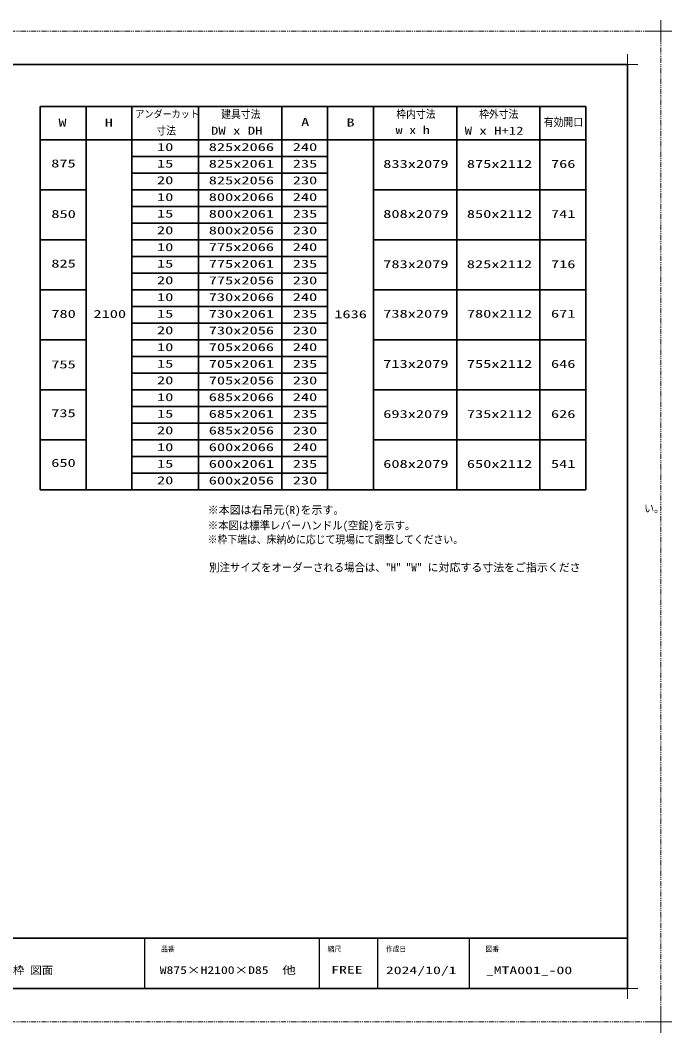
# Model space of a CAD drawing. Units: millimetres, scale not verified. Extents: x -1306 to 1306, y -607 to 607.
# Drawn here: x -382 to 400, y -607 to 607 of the extents above; entities that cross this region are included whole.
import ezdxf
from ezdxf.enums import TextEntityAlignment as Align

# ---------------------------------------------------------------- set-up
doc = ezdxf.new("R2010")
doc.units = ezdxf.units.MM
doc.header["$LTSCALE"] = 5
doc.linetypes.add('USER1', pattern=[2.5, 1.25, -0.25, 0.25, -0.25, 0.25, -0.25])
for name, color, linetype, lineweight in [('0-1_線(黄)', 2, 'Continuous', 15), ('0-3_陰線', 4, 'USER1', 9), ('0-D_線(白)', 7, 'Continuous', 30), ('1-5_0', 3, 'Continuous', 25), ('1-6_DEFPOINTS', 7, 'Continuous', 5), ('1-7_図面枠', 7, 'Continuous', 35), ('1-8_一般', 7, 'Continuous', 5)]:
    doc.layers.add(name, color=color, linetype=linetype, lineweight=lineweight)
doc.styles.add('ＭＳ ゴシック', font='')
doc.styles.get('ＭＳ ゴシック').set_extended_font_data('MS Gothic')

# ---------------------------------------------------------------- blocks, each defined once
blk = doc.blocks.new('グループ-13-1')
at = {"layer": '1-8_一般'}
for p, q in [((62041.6, -14029.5), (62041.6, -13365.5)), ((61709.6, -13697.5), (62373.6, -13697.5))]:
    blk.add_line(p, q, dxfattribs=at)

msp = doc.modelspace()

# ---------------------------------------------------------------- linework, layer by layer
at = {"layer": '0-3_陰線'}
for p, q in [((387.036, 594), (-1292.964, 594)), ((387.036, -594), (387.036, 594)), ((387.036, -594), (-1292.964, -594))]:
    msp.add_line(p, q, dxfattribs=at)
at = {"layer": '0-D_線(白)'}
for p, q in [((-357.964, 504), (-357.964, 44)), ((-357.964, 504), (297.036, 504)), ((-302.964, 504), (-302.964, 44)), ((-247.964, 504), (-247.964, 44)), ((-167.964, 504), (-167.964, 44)), ((-67.964, 504), (-67.964, 44)), ((-12.964, 504), (-12.964, 44)), ((42.036, 504), (42.036, 44)), ((142.036, 504), (142.036, 44)), ((242.036, 504), (242.036, 44)), ((297.036, 504), (297.036, 44)), ((-357.964, 464), (297.036, 464)), ((-247.964, 444), (-12.964, 444)), ((-247.964, 424), (-12.964, 424)), ((-357.964, 404), (-302.964, 404)), ((-247.964, 404), (-12.964, 404)), ((42.036, 404), (297.036, 404)), ((-247.964, 384), (-12.964, 384)), ((-247.964, 364), (-12.964, 364)), ((-357.964, 344), (-302.964, 344)), ((-247.964, 344), (-12.964, 344)), ((42.036, 344), (297.036, 344)), ((-247.964, 324), (-12.964, 324)), ((-247.964, 304), (-12.964, 304)), ((-357.964, 284), (-302.964, 284)), ((-247.964, 284), (-12.964, 284)), ((42.036, 284), (297.036, 284)), ((-247.964, 264), (-12.964, 264)), ((-247.964, 244), (-12.964, 244)), ((-357.964, 224), (-302.964, 224)), ((-247.964, 224), (-12.964, 224)), ((42.036, 224), (297.036, 224)), ((-247.964, 204), (-12.964, 204)), ((-247.964, 184), (-12.964, 184)), ((-357.964, 164), (-302.964, 164)), ((-247.964, 164), (-12.964, 164)), ((42.036, 164), (297.036, 164)), ((-247.964, 144), (-12.964, 144)), ((-247.964, 124), (-12.964, 124)), ((-357.964, 104), (-302.964, 104)), ((-247.964, 104), (-12.964, 104)), ((42.036, 104), (297.036, 104)), ((-247.964, 84), (-12.964, 84)), ((-247.964, 64), (-12.964, 64)), ((-357.964, 44), (297.036, 44))]:
    msp.add_line(p, q, dxfattribs=at)
at = {"layer": '1-5_0', "color": 7}
for p, q in [((-232.964, -494), (-232.964, -554)), ((-22.964, -494), (-22.964, -554)), ((47.036, -494), (47.036, -554)), ((157.036, -494), (157.036, -554))]:
    msp.add_line(p, q, dxfattribs=at)
at = {"layer": '1-6_DEFPOINTS'}
for p, q in [((347.036, 541.55), (347.036, 566.45)), ((334.586, 554), (359.486, 554)), ((347.036, -566.45), (347.036, -541.55)), ((334.586, -554), (359.486, -554))]:
    msp.add_line(p, q, dxfattribs=at)
at = {"layer": '1-7_図面枠'}
msp.add_line((-1252.964, -494), (347.036, -494), dxfattribs=at)
msp.add_lwpolyline([(-1252.964, -554), (347.036, -554), (347.036, 554), (-1252.964, 554)], close=True, dxfattribs=at)

# ---------------------------------------------------------------- block references
at = {"layer": '0-3_陰線', "xscale": 0.04, "yscale": 0.04}
for p in [(-2094.629, 1141.9), (-2094.629, -46.1)]:
    msp.add_blockref('グループ-13-1', p, dxfattribs=at)

# ---------------------------------------------------------------- texts
at = {"layer": '0-1_線(黄)', "style": 'ＭＳ ゴシック'}
for s, height, width, p in [('アンダーカット', 8.659, 0.9, (-243.853, 487.895)), ('建具寸法', 9.604, 0.9, (-140.772, 486.927)), ('枠内寸法', 9.604, 0.9, (69.562, 487.002)), ('枠外寸法', 9.604, 0.9, (168.954, 487.002)), ('W', 9.604, 1.5, (-336.183, 476.91)), ('H', 9.604, 1.5, (-280.645, 476.91)), ('A', 9.604, 1.5, (-44.761, 477.51)), ('B', 9.604, 1.5, (9.681, 476.94)), ('有効開口', 9.604, 0.9, (246.675, 477.449)), ('寸法', 9.604, 0.9, (-218.533, 467.19)), ('DW x DH', 9.621, 1.35, (-152.982, 467.122)), ('w x h', 9.621, 1.25, (68.747, 467.877)), ('W x H+12', 9.621, 1.35, (151.616, 467.122)), ('10', 9.604, 1.5, (-217.802, 447.491)), ('825x2066', 9.604, 1.5, (-155.685, 447.491)), ('240', 9.604, 1.5, (-54.805, 447.532)), ('875', 9.604, 1.5, (-344.86, 427.831)), ('15', 9.604, 1.5, (-217.802, 427.624)), ('825x2061', 9.604, 1.5, (-155.685, 427.491)), ('235', 9.604, 1.5, (-54.805, 427.532)), ('833x2079', 9.604, 1.5, (53.83, 427.277)), ('875x2112', 9.604, 1.5, (154.265, 427.277)), ('766', 9.604, 1.5, (255.257, 427.277)), ('20', 9.604, 1.5, (-217.802, 407.691)), ('825x2056', 9.604, 1.5, (-155.685, 407.491)), ('230', 9.604, 1.5, (-54.805, 407.532)), ('10', 9.604, 1.5, (-217.802, 387.491)), ('800x2066', 9.604, 1.5, (-155.685, 387.491)), ('240', 9.604, 1.5, (-54.805, 387.532)), ('850', 9.604, 1.5, (-344.718, 367.19)), ('15', 9.604, 1.5, (-217.802, 367.624)), ('800x2061', 9.604, 1.5, (-155.685, 367.491)), ('235', 9.604, 1.5, (-54.805, 367.532)), ('808x2079', 9.604, 1.5, (53.83, 367.251)), ('850x2112', 9.604, 1.5, (154.265, 367.251)), ('741', 9.604, 1.5, (255.257, 367.251)), ('20', 9.604, 1.5, (-217.802, 347.691)), ('800x2056', 9.604, 1.5, (-155.685, 347.491)), ('230', 9.604, 1.5, (-54.805, 347.532)), ('10', 9.604, 1.5, (-217.802, 327.491)), ('775x2066', 9.604, 1.5, (-155.685, 327.491)), ('240', 9.604, 1.5, (-54.805, 327.532)), ('825', 9.604, 1.5, (-344.718, 307.738)), ('15', 9.604, 1.5, (-217.802, 307.624)), ('775x2061', 9.604, 1.5, (-155.685, 307.491)), ('235', 9.604, 1.5, (-54.805, 307.532)), ('783x2079', 9.604, 1.5, (53.83, 307.032)), ('825x2112', 9.604, 1.5, (154.265, 307.032)), ('716', 9.604, 1.5, (255.257, 307.032)), ('20', 9.604, 1.5, (-217.802, 287.691)), ('775x2056', 9.604, 1.5, (-155.685, 287.491)), ('230', 9.604, 1.5, (-54.805, 287.532)), ('10', 9.604, 1.5, (-217.802, 267.491)), ('730x2066', 9.604, 1.5, (-155.685, 267.491)), ('240', 9.604, 1.5, (-54.805, 267.532)), ('780', 9.604, 1.5, (-344.718, 247.373)), ('2100', 9.604, 1.5, (-294.141, 247.271)), ('15', 9.604, 1.5, (-217.802, 247.624)), ('730x2061', 9.604, 1.5, (-155.685, 247.491)), ('235', 9.604, 1.5, (-54.805, 247.532)), ('1636', 9.604, 1.5, (-4.931, 246.989)), ('738x2079', 9.604, 1.5, (53.83, 247.553)), ('780x2112', 9.604, 1.5, (154.265, 247.553)), ('671', 9.604, 1.5, (255.257, 247.553)), ('20', 9.604, 1.5, (-217.802, 227.691)), ('730x2056', 9.604, 1.5, (-155.685, 227.491)), ('230', 9.604, 1.5, (-54.805, 227.532)), ('10', 9.604, 1.5, (-217.802, 207.491)), ('705x2066', 9.604, 1.5, (-155.685, 207.491)), ('240', 9.604, 1.5, (-54.805, 207.532)), ('755', 9.604, 1.5, (-344.812, 186.785)), ('15', 9.604, 1.5, (-217.802, 187.624)), ('705x2061', 9.604, 1.5, (-155.685, 187.491)), ('235', 9.604, 1.5, (-54.805, 187.532)), ('713x2079', 9.604, 1.5, (53.83, 187.428)), ('755x2112', 9.604, 1.5, (154.265, 187.428)), ('646', 9.604, 1.5, (255.257, 187.428)), ('20', 9.604, 1.5, (-217.802, 167.691)), ('705x2056', 9.604, 1.5, (-155.685, 167.491)), ('230', 9.604, 1.5, (-54.805, 167.532)), ('10', 9.604, 1.5, (-217.802, 147.491)), ('685x2066', 9.604, 1.5, (-155.685, 147.491)), ('240', 9.604, 1.5, (-54.805, 147.532)), ('735', 9.604, 1.5, (-344.812, 128.286)), ('15', 9.604, 1.5, (-217.802, 127.624)), ('685x2061', 9.604, 1.5, (-155.685, 127.491)), ('235', 9.604, 1.5, (-54.805, 127.532)), ('693x2079', 9.604, 1.5, (53.83, 127.233)), ('735x2112', 9.604, 1.5, (154.265, 127.233)), ('626', 9.604, 1.5, (255.257, 127.233)), ('20', 9.604, 1.5, (-217.802, 107.691)), ('685x2056', 9.604, 1.5, (-155.685, 107.491)), ('230', 9.604, 1.5, (-54.805, 107.532)), ('10', 9.604, 1.5, (-217.802, 87.491)), ('600x2066', 9.604, 1.5, (-155.685, 87.491)), ('240', 9.604, 1.5, (-54.805, 87.532)), ('650', 9.604, 1.5, (-344.812, 68.611)), ('15', 9.604, 1.5, (-217.802, 67.624)), ('600x2061', 9.604, 1.5, (-155.685, 67.491)), ('235', 9.604, 1.5, (-54.805, 67.532)), ('608x2079', 9.604, 1.5, (53.83, 67.417)), ('650x2112', 9.604, 1.5, (154.265, 67.417)), ('541', 9.604, 1.5, (255.257, 67.417)), ('20', 9.604, 1.5, (-217.802, 47.691)), ('600x2056', 9.604, 1.5, (-155.685, 47.491)), ('230', 9.604, 1.5, (-54.805, 47.532)), ('い。', 9.604, 0.9, (367.277, 14.051)), ('※本図は標準レバーハンドル(空錠)を示す。', 9.621, 0.95, (-156.908, -6.426)), ('※枠下端は、床納めに応じて現場にて調整してください。', 9.604, 0.9, (-156.908, -23.274)), ('別注サイズをオーダーされる場合は、"H"', 9.621, 0.95, (-155.215, -56.807))]:
    msp.add_text(s, height=height, dxfattribs=dict(at, width=width)).set_placement(p, align=Align.BOTTOM_LEFT)
for s, p in [('※本図は右吊元(R)を示す。', (-156.908, 12.146)), ('"W" に対応する寸法をご指示くださ', (80.977, -56.807))]:
    msp.add_text(s, height=9.621, dxfattribs=at).set_placement(p, align=Align.BOTTOM_LEFT)
at = {"layer": '1-7_図面枠', "style": 'ＭＳ ゴシック'}
for s, height, width, p in [('品番', 6.452, 0.9, (-212.964, -512.073)), ('縮尺', 6.452, 0.9, (-12.964, -512.038)), ('作成日', 6.452, 0.9, (57.036, -511.963)), ('図番', 6.452, 0.9, (176.633, -512.073)), ('ノッポ H2100 W650・735・755・780・825・850・875 片開きドア フラット 木枠 図面', 9.236, 1.1, (-875.222, -539.776)), ('W875×H2100×D85\u3000他', 9.236, 1.3, (-214.53, -539.518)), ('FREE', 9.238, 1.5, (-8.665, -539.129)), ('2024/10/1', 9.238, 1.5, (57.036, -539.776)), ('_MTA001_-00', 9.238, 1.5, (177.071, -539.776))]:
    msp.add_text(s, height=height, dxfattribs=dict(at, width=width)).set_placement(p, align=Align.BOTTOM_LEFT)

doc.saveas('drawing.dxf')
